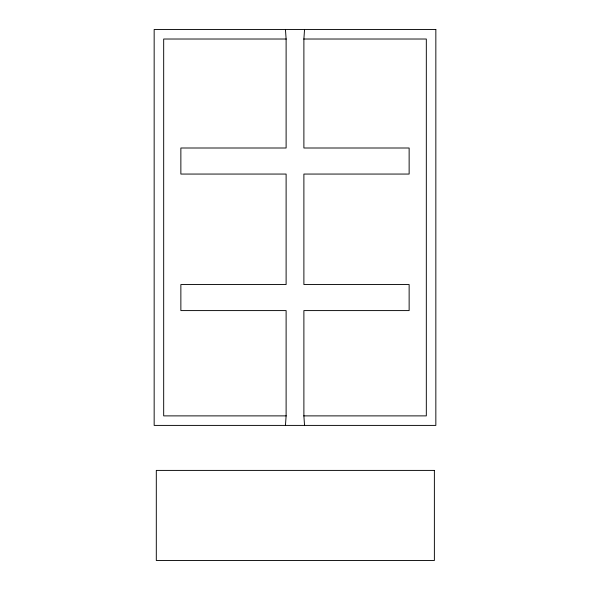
<?xml version="1.0" encoding="UTF-8"?>
<svg xmlns="http://www.w3.org/2000/svg" width="590" height="590" viewBox="0 0 590 590"><rect width="100%" height="100%" fill="white"/><g stroke="black" fill="none" stroke-linecap="round" stroke-linejoin="round"><path stroke-width="0.89" d="M304.536 29.5L303.887 39.021L303.887 148.002L409.136 148.002L409.136 174.057L303.887 174.057L303.887 284.542L409.136 284.542L409.136 310.591L303.887 310.591L303.887 415.884L304.536 425.405M285.464 425.405L286.113 415.884L286.113 310.591L180.865 310.591L180.865 284.542L286.113 284.542L286.113 174.057L180.865 174.057L180.865 148.002L286.113 148.002L286.113 39.021L285.464 29.5M286.246 39.021L163.681 39.021L163.681 415.884L286.246 415.884M303.754 39.021L426.319 39.021L426.319 415.884L303.754 415.884M435.84 29.5L154.16 29.5L154.16 425.405L435.84 425.405L435.84 29.5M434.38 470.407L156.306 470.407L156.306 560.5L434.38 560.5L434.38 470.407"/></g></svg>
